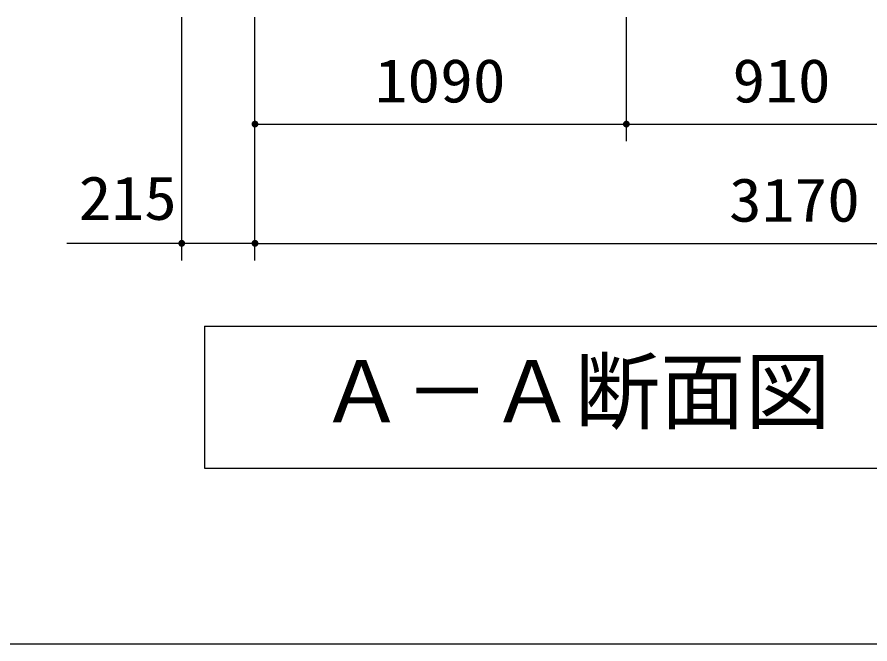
# Model space of a CAD drawing. Units: millimetres, scale not verified. Extents: x -14850 to 14850, y -10500 to 10500.
# Drawn here: x -10903 to -8399, y -8415 to -6575 of the extents above; entities that cross this region are included whole.
import ezdxf
from ezdxf.enums import TextEntityAlignment as Align

# ---------------------------------------------------------------- set-up
doc = ezdxf.new("R2010")
doc.units = ezdxf.units.MM
doc.header["$LTSCALE"] = 50
for name, color, linetype, lineweight in [('0-3_水管', 3, 'Continuous', 25), ('0-5_製作', 5, 'Continuous', 25), ('0-8_Axis_waku', 7, 'Continuous', 25)]:
    doc.layers.add(name, color=color, linetype=linetype, lineweight=lineweight)
doc.styles.add('ＭＳ ゴシック', font='')
doc.styles.get('ＭＳ ゴシック').set_extended_font_data('MS Gothic')

msp = doc.modelspace()

# ---------------------------------------------------------------- linework, layer by layer
at = {"layer": '0-3_水管'}
for p, q in [((-10352.03, -7482.43), (-10352.03, -7899.09)), ((-10352.03, -7899.09), (-7018.7, -7899.09))]:
    msp.add_line(p, q, dxfattribs=at)
msp.add_lwpolyline([(-10352.03, -7482.43), (-7018.7, -7482.43), (-7018.7, -7899.09)], dxfattribs=at)
at = {"layer": '0-5_製作', "color": 2}
for p, q in [((-10419.26, -7289.03), (-10419.26, -6574.79)), ((-10204.26, -7289.03), (-10204.26, -6574.79)), ((-9114.26, -6939.03), (-9114.26, -6574.79)), ((-10204.26, -6889.03), (-9114.26, -6889.03)), ((-9114.26, -6889.03), (-8204.26, -6889.03)), ((-10419.26, -7239.03), (-10756.92, -7239.03)), ((-10204.26, -7239.03), (-10419.26, -7239.03)), ((-10204.26, -7239.03), (-7034.26, -7239.03))]:
    msp.add_line(p, q, dxfattribs=at)
at = {"layer": '0-5_製作'}
for points in [[(-10212.7, -6883.68), (-10204.26, -6889.03), (-10213.31, -6884.78)], [(-10211.97, -6882.66), (-10204.26, -6889.03), (-10212.7, -6883.68)], [(-10211.11, -6881.74), (-10204.26, -6889.03), (-10211.97, -6882.66)], [(-10210.14, -6880.94), (-10204.26, -6889.03), (-10211.11, -6881.74)], [(-10209.08, -6880.27), (-10204.26, -6889.03), (-10210.14, -6880.94)], [(-10209.08, -6880.27), (-10204.26, -6879.03), (-10204.26, -6889.03)], [(-10207.94, -6879.74), (-10204.26, -6879.03), (-10209.08, -6880.27)], [(-10206.75, -6879.35), (-10204.26, -6879.03), (-10207.94, -6879.74)], [(-10205.51, -6879.11), (-10204.26, -6879.03), (-10206.75, -6879.35)], [(-10204.26, -6879.03), (-10194.26, -6889.03), (-10204.26, -6889.03)], [(-10203.63, -6879.05), (-10194.26, -6889.03), (-10204.26, -6879.03)], [(-10202.39, -6879.21), (-10194.26, -6889.03), (-10203.63, -6879.05)], [(-10201.17, -6879.52), (-10194.26, -6889.03), (-10202.39, -6879.21)], [(-10200, -6879.99), (-10194.26, -6889.03), (-10201.17, -6879.52)], [(-10200, -6879.99), (-10194.34, -6887.78), (-10194.26, -6889.03)], [(-10198.9, -6880.59), (-10194.34, -6887.78), (-10200, -6879.99)], [(-10198.9, -6880.59), (-10194.58, -6886.55), (-10194.34, -6887.78)], [(-10197.89, -6881.33), (-10194.58, -6886.55), (-10198.9, -6880.59)], [(-10197.89, -6881.33), (-10194.96, -6885.35), (-10194.58, -6886.55)], [(-10196.97, -6882.19), (-10194.96, -6885.35), (-10197.89, -6881.33)], [(-10196.97, -6882.19), (-10195.5, -6884.22), (-10194.96, -6885.35)], [(-10196.17, -6883.16), (-10195.5, -6884.22), (-10196.97, -6882.19)], [(-9122.7, -6883.68), (-9114.26, -6889.03), (-9123.31, -6884.78)], [(-9121.97, -6882.66), (-9114.26, -6889.03), (-9122.7, -6883.68)], [(-9121.11, -6881.74), (-9114.26, -6889.03), (-9121.97, -6882.66)], [(-9120.14, -6880.94), (-9114.26, -6889.03), (-9121.11, -6881.74)], [(-9120.14, -6880.94), (-9114.26, -6879.03), (-9114.26, -6889.03)], [(-9119.08, -6880.27), (-9114.26, -6879.03), (-9120.14, -6880.94)], [(-9117.94, -6879.74), (-9114.26, -6879.03), (-9119.08, -6880.27)], [(-9116.75, -6879.35), (-9114.26, -6879.03), (-9117.94, -6879.74)], [(-9115.51, -6879.11), (-9114.26, -6879.03), (-9116.75, -6879.35)], [(-9114.26, -6879.03), (-9104.26, -6889.03), (-9114.26, -6889.03)], [(-9113.63, -6879.05), (-9104.26, -6889.03), (-9114.26, -6879.03)], [(-9112.39, -6879.21), (-9104.26, -6889.03), (-9113.63, -6879.05)], [(-9111.17, -6879.52), (-9104.26, -6889.03), (-9112.39, -6879.21)], [(-9111.17, -6879.52), (-9104.34, -6887.78), (-9104.26, -6889.03)], [(-9110, -6879.99), (-9104.34, -6887.78), (-9111.17, -6879.52)], [(-9110, -6879.99), (-9104.58, -6886.55), (-9104.34, -6887.78)], [(-9108.9, -6880.59), (-9104.58, -6886.55), (-9110, -6879.99)], [(-9108.9, -6880.59), (-9104.96, -6885.35), (-9104.58, -6886.55)], [(-9107.89, -6881.33), (-9104.96, -6885.35), (-9108.9, -6880.59)], [(-9107.89, -6881.33), (-9105.5, -6884.22), (-9104.96, -6885.35)], [(-9106.97, -6882.19), (-9105.5, -6884.22), (-9107.89, -6881.33)], [(-9106.97, -6882.19), (-9106.17, -6883.16), (-9105.5, -6884.22)], [(-10214.24, -6888.41), (-10204.26, -6889.03), (-10214.26, -6889.03)], [(-10214.26, -6889.03), (-10208.52, -6898.08), (-10214.18, -6890.29)], [(-10214.26, -6889.03), (-10207.35, -6898.54), (-10208.52, -6898.08)], [(-10204.26, -6889.03), (-10207.35, -6898.54), (-10214.26, -6889.03)], [(-10214.08, -6887.16), (-10204.26, -6889.03), (-10214.24, -6888.41)], [(-10214.18, -6890.29), (-10209.62, -6897.48), (-10213.95, -6891.52)], [(-10214.18, -6890.29), (-10208.52, -6898.08), (-10209.62, -6897.48)], [(-10213.77, -6885.94), (-10204.26, -6889.03), (-10214.08, -6887.16)], [(-10213.95, -6891.52), (-10210.64, -6896.74), (-10213.56, -6892.71)], [(-10213.95, -6891.52), (-10209.62, -6897.48), (-10210.64, -6896.74)], [(-10213.31, -6884.78), (-10204.26, -6889.03), (-10213.77, -6885.94)], [(-10213.56, -6892.71), (-10211.55, -6895.88), (-10213.02, -6893.85)], [(-10213.56, -6892.71), (-10210.64, -6896.74), (-10211.55, -6895.88)], [(-10213.02, -6893.85), (-10211.55, -6895.88), (-10212.35, -6894.91)], [(-10204.26, -6889.03), (-10206.13, -6898.86), (-10207.35, -6898.54)], [(-10204.26, -6889.03), (-10204.89, -6899.01), (-10206.13, -6898.86)], [(-10204.26, -6889.03), (-10204.26, -6899.03), (-10204.89, -6899.01)], [(-10204.26, -6889.03), (-10203.01, -6898.95), (-10204.26, -6899.03)], [(-10204.26, -6889.03), (-10201.77, -6898.72), (-10203.01, -6898.95)], [(-10204.26, -6889.03), (-10200.58, -6898.33), (-10201.77, -6898.72)], [(-10204.26, -6889.03), (-10199.44, -6897.8), (-10200.58, -6898.33)], [(-10204.26, -6889.03), (-10198.38, -6897.12), (-10199.44, -6897.8)], [(-10194.26, -6889.03), (-10198.38, -6897.12), (-10204.26, -6889.03)], [(-10194.26, -6889.03), (-10197.42, -6896.32), (-10198.38, -6897.12)], [(-10194.26, -6889.03), (-10196.56, -6895.41), (-10197.42, -6896.32)], [(-10194.26, -6889.03), (-10195.82, -6894.39), (-10196.56, -6895.41)], [(-10194.26, -6889.03), (-10195.21, -6893.29), (-10195.82, -6894.39)], [(-10194.26, -6889.03), (-10194.75, -6892.12), (-10195.21, -6893.29)], [(-10194.26, -6889.03), (-10194.44, -6890.91), (-10194.75, -6892.12)], [(-10194.26, -6889.03), (-10194.28, -6889.66), (-10194.44, -6890.91)], [(-9124.24, -6888.41), (-9114.26, -6889.03), (-9124.26, -6889.03)], [(-9124.26, -6889.03), (-9117.35, -6898.54), (-9124.18, -6890.29)], [(-9124.26, -6889.03), (-9116.13, -6898.86), (-9117.35, -6898.54)], [(-9114.26, -6889.03), (-9116.13, -6898.86), (-9124.26, -6889.03)], [(-9124.08, -6887.16), (-9114.26, -6889.03), (-9124.24, -6888.41)], [(-9124.18, -6890.29), (-9118.52, -6898.08), (-9123.95, -6891.52)], [(-9124.18, -6890.29), (-9117.35, -6898.54), (-9118.52, -6898.08)], [(-9123.77, -6885.94), (-9114.26, -6889.03), (-9124.08, -6887.16)], [(-9123.95, -6891.52), (-9119.62, -6897.48), (-9123.56, -6892.71)], [(-9123.95, -6891.52), (-9118.52, -6898.08), (-9119.62, -6897.48)], [(-9123.31, -6884.78), (-9114.26, -6889.03), (-9123.77, -6885.94)], [(-9123.56, -6892.71), (-9120.64, -6896.74), (-9123.02, -6893.85)], [(-9123.56, -6892.71), (-9119.62, -6897.48), (-9120.64, -6896.74)], [(-9123.02, -6893.85), (-9121.55, -6895.88), (-9122.35, -6894.91)], [(-9123.02, -6893.85), (-9120.64, -6896.74), (-9121.55, -6895.88)], [(-9114.26, -6889.03), (-9114.89, -6899.01), (-9116.13, -6898.86)], [(-9114.26, -6889.03), (-9114.26, -6899.03), (-9114.89, -6899.01)], [(-9114.26, -6889.03), (-9113.01, -6898.95), (-9114.26, -6899.03)], [(-9114.26, -6889.03), (-9111.77, -6898.72), (-9113.01, -6898.95)], [(-9114.26, -6889.03), (-9110.58, -6898.33), (-9111.77, -6898.72)], [(-9114.26, -6889.03), (-9109.44, -6897.8), (-9110.58, -6898.33)], [(-9114.26, -6889.03), (-9108.38, -6897.12), (-9109.44, -6897.8)], [(-9114.26, -6889.03), (-9107.42, -6896.32), (-9108.38, -6897.12)], [(-9104.26, -6889.03), (-9107.42, -6896.32), (-9114.26, -6889.03)], [(-9104.26, -6889.03), (-9106.56, -6895.41), (-9107.42, -6896.32)], [(-9104.26, -6889.03), (-9105.82, -6894.39), (-9106.56, -6895.41)], [(-9104.26, -6889.03), (-9105.21, -6893.29), (-9105.82, -6894.39)], [(-9104.26, -6889.03), (-9104.75, -6892.12), (-9105.21, -6893.29)], [(-9104.26, -6889.03), (-9104.44, -6890.91), (-9104.75, -6892.12)], [(-9104.26, -6889.03), (-9104.28, -6889.66), (-9104.44, -6890.91)], [(-10427.7, -7233.68), (-10419.26, -7239.03), (-10428.31, -7234.78)], [(-10426.97, -7232.66), (-10419.26, -7239.03), (-10427.7, -7233.68)], [(-10426.11, -7231.74), (-10419.26, -7239.03), (-10426.97, -7232.66)], [(-10425.14, -7230.94), (-10419.26, -7239.03), (-10426.11, -7231.74)], [(-10424.08, -7230.27), (-10419.26, -7239.03), (-10425.14, -7230.94)], [(-10424.08, -7230.27), (-10419.26, -7229.03), (-10419.26, -7239.03)], [(-10422.94, -7229.74), (-10419.26, -7229.03), (-10424.08, -7230.27)], [(-10421.75, -7229.35), (-10419.26, -7229.03), (-10422.94, -7229.74)], [(-10420.51, -7229.11), (-10419.26, -7229.03), (-10421.75, -7229.35)], [(-10419.26, -7229.03), (-10409.26, -7239.03), (-10419.26, -7239.03)], [(-10418.63, -7229.05), (-10409.26, -7239.03), (-10419.26, -7229.03)], [(-10417.39, -7229.21), (-10409.26, -7239.03), (-10418.63, -7229.05)], [(-10416.17, -7229.52), (-10409.26, -7239.03), (-10417.39, -7229.21)], [(-10415, -7229.99), (-10409.26, -7239.03), (-10416.17, -7229.52)], [(-10415, -7229.99), (-10409.34, -7237.78), (-10409.26, -7239.03)], [(-10413.9, -7230.59), (-10409.34, -7237.78), (-10415, -7229.99)], [(-10413.9, -7230.59), (-10409.58, -7236.55), (-10409.34, -7237.78)], [(-10412.89, -7231.33), (-10409.58, -7236.55), (-10413.9, -7230.59)], [(-10412.89, -7231.33), (-10409.96, -7235.35), (-10409.58, -7236.55)], [(-10411.97, -7232.19), (-10409.96, -7235.35), (-10412.89, -7231.33)], [(-10411.97, -7232.19), (-10410.5, -7234.22), (-10409.96, -7235.35)], [(-10411.17, -7233.16), (-10410.5, -7234.22), (-10411.97, -7232.19)], [(-10212.7, -7233.68), (-10204.26, -7239.03), (-10213.31, -7234.78)], [(-10211.97, -7232.66), (-10204.26, -7239.03), (-10212.7, -7233.68)], [(-10211.11, -7231.74), (-10204.26, -7239.03), (-10211.97, -7232.66)], [(-10210.14, -7230.94), (-10204.26, -7239.03), (-10211.11, -7231.74)], [(-10209.08, -7230.27), (-10204.26, -7239.03), (-10210.14, -7230.94)], [(-10209.08, -7230.27), (-10204.26, -7229.03), (-10204.26, -7239.03)], [(-10207.94, -7229.74), (-10204.26, -7229.03), (-10209.08, -7230.27)], [(-10206.75, -7229.35), (-10204.26, -7229.03), (-10207.94, -7229.74)], [(-10205.51, -7229.11), (-10204.26, -7229.03), (-10206.75, -7229.35)], [(-10204.26, -7229.03), (-10194.26, -7239.03), (-10204.26, -7239.03)], [(-10203.63, -7229.05), (-10194.26, -7239.03), (-10204.26, -7229.03)], [(-10202.39, -7229.21), (-10194.26, -7239.03), (-10203.63, -7229.05)], [(-10201.17, -7229.52), (-10194.26, -7239.03), (-10202.39, -7229.21)], [(-10200, -7229.99), (-10194.26, -7239.03), (-10201.17, -7229.52)], [(-10200, -7229.99), (-10194.34, -7237.78), (-10194.26, -7239.03)], [(-10198.9, -7230.59), (-10194.34, -7237.78), (-10200, -7229.99)], [(-10198.9, -7230.59), (-10194.58, -7236.55), (-10194.34, -7237.78)], [(-10197.89, -7231.33), (-10194.58, -7236.55), (-10198.9, -7230.59)], [(-10197.89, -7231.33), (-10194.96, -7235.35), (-10194.58, -7236.55)], [(-10196.97, -7232.19), (-10194.96, -7235.35), (-10197.89, -7231.33)], [(-10196.97, -7232.19), (-10195.5, -7234.22), (-10194.96, -7235.35)], [(-10196.17, -7233.16), (-10195.5, -7234.22), (-10196.97, -7232.19)], [(-10429.24, -7238.41), (-10419.26, -7239.03), (-10429.26, -7239.03)], [(-10429.26, -7239.03), (-10423.52, -7248.08), (-10429.18, -7240.29)], [(-10429.26, -7239.03), (-10422.35, -7248.54), (-10423.52, -7248.08)], [(-10419.26, -7239.03), (-10422.35, -7248.54), (-10429.26, -7239.03)], [(-10429.08, -7237.16), (-10419.26, -7239.03), (-10429.24, -7238.41)], [(-10429.18, -7240.29), (-10424.62, -7247.48), (-10428.95, -7241.52)], [(-10429.18, -7240.29), (-10423.52, -7248.08), (-10424.62, -7247.48)], [(-10428.77, -7235.94), (-10419.26, -7239.03), (-10429.08, -7237.16)], [(-10428.95, -7241.52), (-10425.64, -7246.74), (-10428.56, -7242.71)], [(-10428.95, -7241.52), (-10424.62, -7247.48), (-10425.64, -7246.74)], [(-10428.31, -7234.78), (-10419.26, -7239.03), (-10428.77, -7235.94)], [(-10428.56, -7242.71), (-10426.55, -7245.88), (-10428.02, -7243.85)], [(-10428.56, -7242.71), (-10425.64, -7246.74), (-10426.55, -7245.88)], [(-10428.02, -7243.85), (-10426.55, -7245.88), (-10427.35, -7244.91)], [(-10419.26, -7239.03), (-10421.13, -7248.86), (-10422.35, -7248.54)], [(-10419.26, -7239.03), (-10419.89, -7249.01), (-10421.13, -7248.86)], [(-10419.26, -7239.03), (-10419.26, -7249.03), (-10419.89, -7249.01)], [(-10419.26, -7239.03), (-10418.01, -7248.95), (-10419.26, -7249.03)], [(-10419.26, -7239.03), (-10416.77, -7248.72), (-10418.01, -7248.95)], [(-10419.26, -7239.03), (-10415.58, -7248.33), (-10416.77, -7248.72)], [(-10419.26, -7239.03), (-10414.44, -7247.8), (-10415.58, -7248.33)], [(-10419.26, -7239.03), (-10413.38, -7247.12), (-10414.44, -7247.8)], [(-10409.26, -7239.03), (-10413.38, -7247.12), (-10419.26, -7239.03)], [(-10409.26, -7239.03), (-10412.42, -7246.32), (-10413.38, -7247.12)], [(-10409.26, -7239.03), (-10411.56, -7245.41), (-10412.42, -7246.32)], [(-10409.26, -7239.03), (-10410.82, -7244.39), (-10411.56, -7245.41)], [(-10409.26, -7239.03), (-10410.21, -7243.29), (-10410.82, -7244.39)], [(-10409.26, -7239.03), (-10409.75, -7242.12), (-10410.21, -7243.29)], [(-10409.26, -7239.03), (-10409.44, -7240.91), (-10409.75, -7242.12)], [(-10409.26, -7239.03), (-10409.28, -7239.66), (-10409.44, -7240.91)], [(-10214.24, -7238.41), (-10204.26, -7239.03), (-10214.26, -7239.03)], [(-10214.26, -7239.03), (-10208.52, -7248.08), (-10214.18, -7240.29)], [(-10214.26, -7239.03), (-10207.35, -7248.54), (-10208.52, -7248.08)], [(-10204.26, -7239.03), (-10207.35, -7248.54), (-10214.26, -7239.03)], [(-10214.08, -7237.16), (-10204.26, -7239.03), (-10214.24, -7238.41)], [(-10214.18, -7240.29), (-10209.62, -7247.48), (-10213.95, -7241.52)], [(-10214.18, -7240.29), (-10208.52, -7248.08), (-10209.62, -7247.48)], [(-10213.77, -7235.94), (-10204.26, -7239.03), (-10214.08, -7237.16)], [(-10213.95, -7241.52), (-10210.64, -7246.74), (-10213.56, -7242.71)], [(-10213.95, -7241.52), (-10209.62, -7247.48), (-10210.64, -7246.74)], [(-10213.31, -7234.78), (-10204.26, -7239.03), (-10213.77, -7235.94)], [(-10213.56, -7242.71), (-10211.55, -7245.88), (-10213.02, -7243.85)], [(-10213.56, -7242.71), (-10210.64, -7246.74), (-10211.55, -7245.88)], [(-10213.02, -7243.85), (-10211.55, -7245.88), (-10212.35, -7244.91)], [(-10204.26, -7239.03), (-10206.13, -7248.86), (-10207.35, -7248.54)], [(-10204.26, -7239.03), (-10204.89, -7249.01), (-10206.13, -7248.86)], [(-10204.26, -7239.03), (-10204.26, -7249.03), (-10204.89, -7249.01)], [(-10204.26, -7239.03), (-10203.01, -7248.95), (-10204.26, -7249.03)], [(-10204.26, -7239.03), (-10201.77, -7248.72), (-10203.01, -7248.95)], [(-10204.26, -7239.03), (-10200.58, -7248.33), (-10201.77, -7248.72)], [(-10204.26, -7239.03), (-10199.44, -7247.8), (-10200.58, -7248.33)], [(-10204.26, -7239.03), (-10198.38, -7247.12), (-10199.44, -7247.8)], [(-10194.26, -7239.03), (-10198.38, -7247.12), (-10204.26, -7239.03)], [(-10194.26, -7239.03), (-10197.42, -7246.32), (-10198.38, -7247.12)], [(-10194.26, -7239.03), (-10196.56, -7245.41), (-10197.42, -7246.32)], [(-10194.26, -7239.03), (-10195.82, -7244.39), (-10196.56, -7245.41)], [(-10194.26, -7239.03), (-10195.21, -7243.29), (-10195.82, -7244.39)], [(-10194.26, -7239.03), (-10194.75, -7242.12), (-10195.21, -7243.29)], [(-10194.26, -7239.03), (-10194.44, -7240.91), (-10194.75, -7242.12)], [(-10194.26, -7239.03), (-10194.28, -7239.66), (-10194.44, -7240.91)]]:
    msp.add_solid(points, dxfattribs=at)
at = {"layer": '0-8_Axis_waku'}
msp.add_line((-12950, -8415), (14000, -8415), dxfattribs=at)

# ---------------------------------------------------------------- texts
at = {"layer": '0-3_水管', "color": 4, "style": 'ＭＳ ゴシック'}
msp.add_text('Ａ－Ａ断面図', height=183.3, dxfattribs=at).set_placement((-10015.38, -7819.86), align=Align.BOTTOM_LEFT)
at = {"layer": '0-5_製作', "color": 4, "style": 'ＭＳ ゴシック', "width": 1.1}
for s, p in [('1090', (-9853.01, -6864.03)), ('910', (-8803.01, -6864.03)), ('215', (-10721.62, -7208.68)), ('3170', (-8813.01, -7214.03))]:
    msp.add_text(s, height=128.4, dxfattribs=at).set_placement(p, align=Align.BOTTOM_LEFT)

doc.saveas('drawing.dxf')
